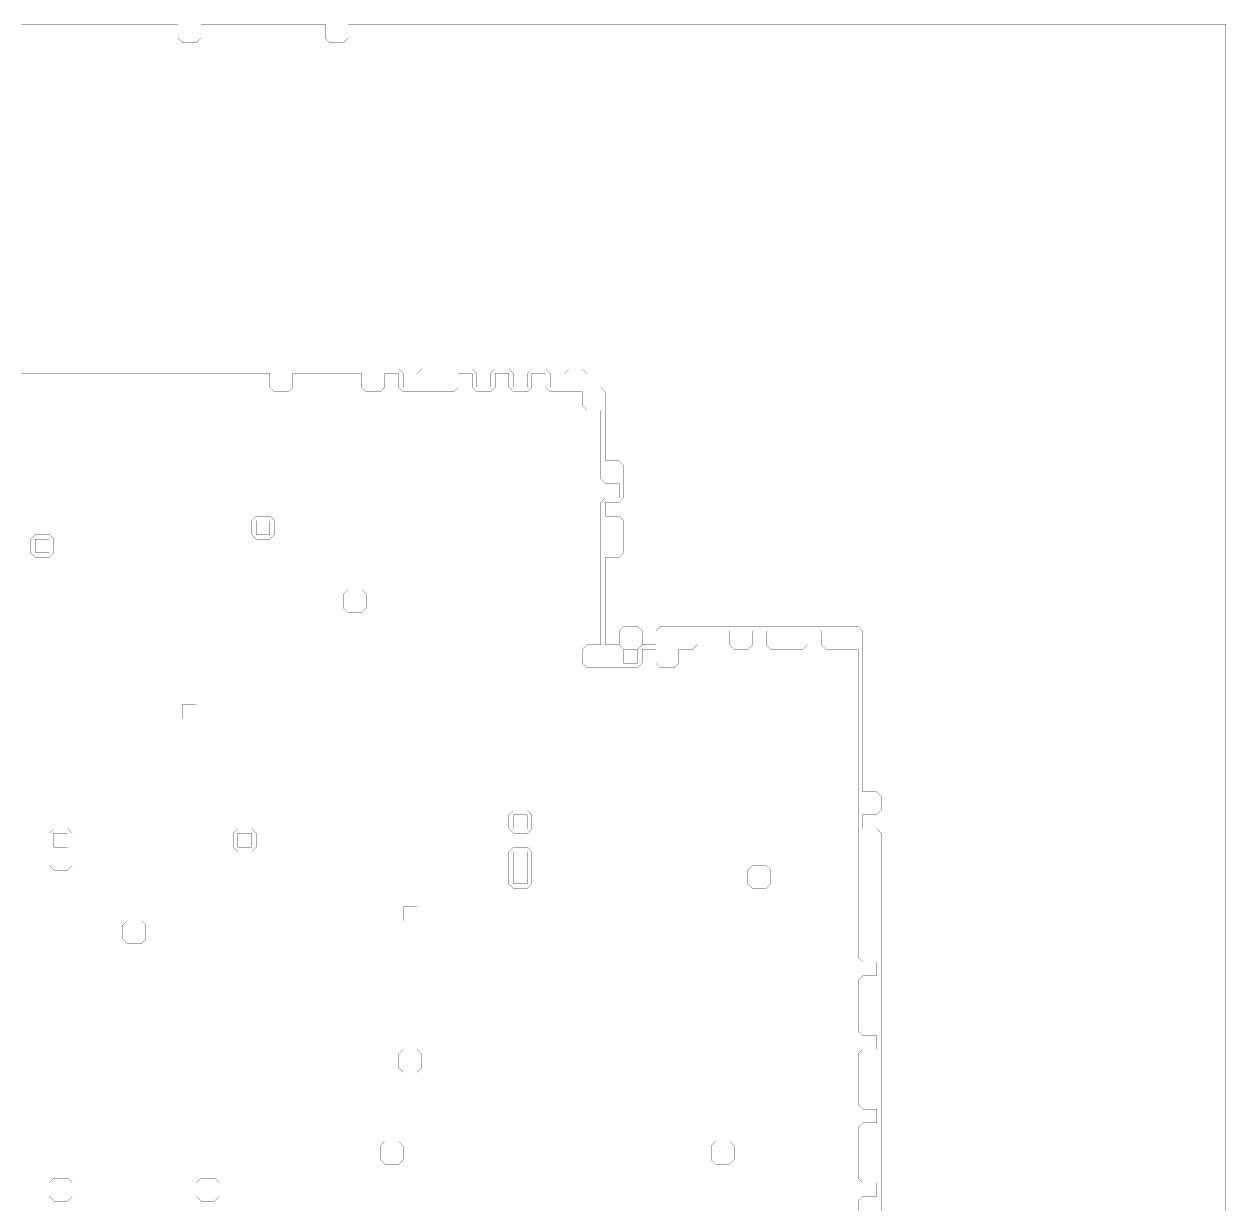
# Model space of a CAD drawing. Header units: metres. Extents: x 0 to 4990, y -4990 to 0.
# Drawn here: x 2437 to 4990, y -2515 to 0 of the extents above; entities that cross this region are included whole.
import ezdxf

# ---------------------------------------------------------------- set-up
doc = ezdxf.new("R2010")
doc.units = ezdxf.units.M
for name, color, linetype in [('conductor', 1, 'Continuous'), ('dielectric', 8, 'Continuous'), ('substrate', 5, 'Continuous')]:
    doc.layers.add(name, color=color, linetype=linetype)

msp = doc.modelspace()

# ---------------------------------------------------------------- linework, layer by layer
at = {"layer": 'conductor', "const_width": 0.5}
msp.add_lwpolyline([(4208.984375, -2519.53125), (4208.984375, -2509.765625), (4208.984375, -2500), (4218.75, -2490.234375), (4228.515625, -2490.234375), (4238.28125, -2490.234375), (4248.046875, -2490.234375), (4248.046875, -2480.46875), (4248.046875, -2470.703125), (4248.046875, -2460.9375), (4238.28125, -2460.9375), (4228.515625, -2460.9375), (4218.75, -2460.9375), (4208.984375, -2451.171875), (4208.984375, -2441.40625), (4208.984375, -2431.640625), (4208.984375, -2421.875), (4208.984375, -2412.109375), (4208.984375, -2402.34375), (4208.984375, -2392.578125), (4208.984375, -2382.8125), (4208.984375, -2373.046875), (4208.984375, -2363.28125), (4208.984375, -2353.515625), (4208.984375, -2343.75), (4218.75, -2333.984375), (4228.515625, -2333.984375), (4238.28125, -2333.984375), (4248.046875, -2333.984375), (4248.046875, -2324.21875), (4248.046875, -2314.453125), (4248.046875, -2304.6875), (4238.28125, -2304.6875), (4228.515625, -2304.6875), (4218.75, -2304.6875), (4208.984375, -2294.921875), (4208.984375, -2285.15625), (4208.984375, -2275.390625), (4208.984375, -2265.625), (4208.984375, -2255.859375), (4208.984375, -2246.09375), (4208.984375, -2236.328125), (4208.984375, -2226.5625), (4208.984375, -2216.796875), (4208.984375, -2207.03125), (4208.984375, -2197.265625), (4208.984375, -2187.5), (4218.75, -2177.734375), (4228.515625, -2177.734375), (4238.28125, -2177.734375), (4248.046875, -2177.734375), (4248.046875, -2167.96875), (4248.046875, -2158.203125), (4248.046875, -2148.4375), (4238.28125, -2148.4375), (4228.515625, -2148.4375), (4218.75, -2148.4375), (4208.984375, -2138.671875), (4208.984375, -2128.90625), (4208.984375, -2119.140625), (4208.984375, -2109.375), (4208.984375, -2099.609375), (4208.984375, -2089.84375), (4208.984375, -2080.078125), (4208.984375, -2070.3125), (4208.984375, -2060.546875), (4208.984375, -2050.78125), (4208.984375, -2041.015625), (4208.984375, -2031.25), (4218.75, -2021.484375), (4228.515625, -2021.484375), (4238.28125, -2021.484375), (4248.046875, -2021.484375), (4248.046875, -2011.71875), (4248.046875, -2001.953125), (4248.046875, -1992.1875), (4238.28125, -1992.1875), (4228.515625, -1992.1875), (4218.75, -1992.1875), (4208.984375, -1982.421875), (4208.984375, -1972.65625), (4208.984375, -1962.890625), (4208.984375, -1953.125), (4208.984375, -1943.359375), (4208.984375, -1933.59375), (4208.984375, -1923.828125), (4208.984375, -1914.0625), (4208.984375, -1904.296875), (4208.984375, -1894.53125), (4208.984375, -1884.765625), (4208.984375, -1875), (4208.984375, -1865.234375), (4208.984375, -1855.46875), (4208.984375, -1845.703125), (4208.984375, -1835.9375), (4208.984375, -1826.171875), (4208.984375, -1816.40625), (4208.984375, -1806.640625), (4208.984375, -1796.875), (4208.984375, -1787.109375), (4208.984375, -1777.34375), (4208.984375, -1767.578125), (4208.984375, -1757.8125), (4208.984375, -1748.046875), (4208.984375, -1738.28125), (4208.984375, -1728.515625), (4208.984375, -1718.75), (4208.984375, -1708.984375), (4208.984375, -1699.21875), (4208.984375, -1689.453125), (4208.984375, -1679.6875), (4208.984375, -1669.921875), (4208.984375, -1660.15625), (4208.984375, -1650.390625), (4208.984375, -1640.625), (4208.984375, -1630.859375), (4208.984375, -1621.09375), (4208.984375, -1611.328125), (4208.984375, -1601.5625), (4208.984375, -1591.796875), (4208.984375, -1582.03125), (4208.984375, -1572.265625), (4208.984375, -1562.5), (4208.984375, -1552.734375), (4208.984375, -1542.96875), (4208.984375, -1533.203125), (4208.984375, -1523.4375), (4208.984375, -1513.671875), (4208.984375, -1503.90625), (4208.984375, -1494.140625), (4208.984375, -1484.375), (4208.984375, -1474.609375), (4208.984375, -1464.84375), (4208.984375, -1455.078125), (4208.984375, -1445.3125), (4208.984375, -1435.546875), (4208.984375, -1425.78125), (4208.984375, -1416.015625), (4208.984375, -1406.25), (4208.984375, -1396.484375), (4208.984375, -1386.71875), (4208.984375, -1376.953125), (4208.984375, -1367.1875), (4208.984375, -1357.421875), (4208.984375, -1347.65625), (4208.984375, -1337.890625), (4208.984375, -1328.125), (4199.21875, -1328.125), (4189.453125, -1328.125), (4179.6875, -1328.125), (4169.921875, -1328.125), (4160.15625, -1328.125), (4150.390625, -1328.125), (4140.625, -1328.125), (4130.859375, -1318.359375), (4130.859375, -1308.59375), (4130.859375, -1298.828125), (4130.859375, -1289.0625), (4121.09375, -1289.0625), (4111.328125, -1289.0625), (4101.5625, -1289.0625), (4101.5625, -1298.828125), (4101.5625, -1308.59375), (4101.5625, -1318.359375), (4091.796875, -1328.125), (4082.03125, -1328.125), (4072.265625, -1328.125), (4062.5, -1328.125), (4052.734375, -1328.125), (4042.96875, -1328.125), (4033.203125, -1328.125), (4023.4375, -1328.125), (4013.671875, -1318.359375), (4013.671875, -1308.59375), (4013.671875, -1298.828125), (4013.671875, -1289.0625), (4003.90625, -1289.0625), (3994.140625, -1289.0625), (3984.375, -1289.0625), (3984.375, -1298.828125), (3984.375, -1308.59375), (3984.375, -1318.359375), (3974.609375, -1328.125), (3964.84375, -1328.125), (3955.078125, -1328.125), (3945.3125, -1328.125), (3935.546875, -1318.359375), (3935.546875, -1308.59375), (3935.546875, -1298.828125), (3935.546875, -1289.0625), (3925.78125, -1289.0625), (3916.015625, -1289.0625), (3906.25, -1289.0625), (3896.484375, -1289.0625), (3886.71875, -1289.0625), (3876.953125, -1289.0625), (3867.1875, -1289.0625), (3867.1875, -1298.828125), (3867.1875, -1308.59375), (3867.1875, -1318.359375), (3857.421875, -1328.125), (3847.65625, -1328.125), (3837.890625, -1328.125), (3828.125, -1328.125), (3828.125, -1337.890625), (3828.125, -1347.65625), (3828.125, -1357.421875), (3818.359375, -1367.1875), (3808.59375, -1367.1875), (3798.828125, -1367.1875), (3789.0625, -1367.1875), (3779.296875, -1357.421875), (3779.296875, -1347.65625), (3779.296875, -1337.890625), (3779.296875, -1328.125), (3769.53125, -1328.125), (3759.765625, -1328.125), (3750, -1328.125), (3750, -1337.890625), (3750, -1347.65625), (3750, -1357.421875), (3740.234375, -1367.1875), (3730.46875, -1367.1875), (3720.703125, -1367.1875), (3710.9375, -1367.1875), (3701.171875, -1367.1875), (3691.40625, -1367.1875), (3681.640625, -1367.1875), (3671.875, -1367.1875), (3662.109375, -1367.1875), (3652.34375, -1367.1875), (3642.578125, -1367.1875), (3632.8125, -1367.1875), (3623.046875, -1357.421875), (3623.046875, -1347.65625), (3623.046875, -1337.890625), (3623.046875, -1328.125), (3632.8125, -1318.359375), (3642.578125, -1318.359375), (3652.34375, -1318.359375), (3662.109375, -1318.359375), (3662.109375, -1308.59375), (3662.109375, -1298.828125), (3662.109375, -1289.0625), (3662.109375, -1279.296875), (3662.109375, -1269.53125), (3662.109375, -1259.765625), (3662.109375, -1250), (3662.109375, -1240.234375), (3662.109375, -1230.46875), (3662.109375, -1220.703125), (3662.109375, -1210.9375), (3662.109375, -1201.171875), (3662.109375, -1191.40625), (3662.109375, -1181.640625), (3662.109375, -1171.875), (3662.109375, -1162.109375), (3662.109375, -1152.34375), (3662.109375, -1142.578125), (3662.109375, -1132.8125), (3662.109375, -1123.046875), (3662.109375, -1113.28125), (3662.109375, -1103.515625), (3662.109375, -1093.75), (3662.109375, -1083.984375), (3662.109375, -1074.21875), (3662.109375, -1064.453125), (3662.109375, -1054.6875), (3662.109375, -1044.921875), (3662.109375, -1035.15625), (3662.109375, -1025.390625), (3662.109375, -1015.625), (3671.875, -1005.859375), (3681.640625, -1005.859375), (3691.40625, -1005.859375), (3701.171875, -1005.859375), (3701.171875, -996.09375), (3701.171875, -986.328125), (3701.171875, -976.5625), (3691.40625, -976.5625), (3681.640625, -976.5625), (3671.875, -976.5625), (3662.109375, -966.796875), (3662.109375, -957.03125), (3662.109375, -947.265625), (3662.109375, -937.5), (3662.109375, -927.734375), (3662.109375, -917.96875), (3662.109375, -908.203125), (3662.109375, -898.4375), (3662.109375, -888.671875), (3662.109375, -878.90625), (3662.109375, -869.140625), (3662.109375, -859.375), (3662.109375, -849.609375), (3662.109375, -839.84375), (3662.109375, -830.078125), (3662.109375, -820.3125), (3652.34375, -820.3125), (3642.578125, -820.3125), (3632.8125, -820.3125), (3623.046875, -810.546875), (3623.046875, -800.78125), (3623.046875, -791.015625), (3623.046875, -781.25), (3613.28125, -781.25), (3603.515625, -781.25), (3593.75, -781.25), (3583.984375, -781.25), (3574.21875, -781.25), (3564.453125, -781.25), (3554.6875, -781.25), (3544.921875, -771.484375), (3544.921875, -761.71875), (3544.921875, -751.953125), (3544.921875, -742.1875), (3535.15625, -742.1875), (3525.390625, -742.1875), (3515.625, -742.1875), (3515.625, -751.953125), (3515.625, -761.71875), (3515.625, -771.484375), (3505.859375, -781.25), (3496.09375, -781.25), (3486.328125, -781.25), (3476.5625, -781.25), (3466.796875, -771.484375), (3466.796875, -761.71875), (3466.796875, -751.953125), (3466.796875, -742.1875), (3457.03125, -742.1875), (3447.265625, -742.1875), (3437.5, -742.1875), (3437.5, -751.953125), (3437.5, -761.71875), (3437.5, -771.484375), (3427.734375, -781.25), (3417.96875, -781.25), (3408.203125, -781.25), (3398.4375, -781.25), (3388.671875, -771.484375), (3388.671875, -761.71875), (3388.671875, -751.953125), (3388.671875, -742.1875), (3378.90625, -742.1875), (3369.140625, -742.1875), (3359.375, -742.1875), (3359.375, -751.953125), (3359.375, -761.71875), (3359.375, -771.484375), (3349.609375, -781.25), (3339.84375, -781.25), (3330.078125, -781.25), (3320.3125, -781.25), (3310.546875, -781.25), (3300.78125, -781.25), (3291.015625, -781.25), (3281.25, -781.25), (3271.484375, -781.25), (3261.71875, -781.25), (3251.953125, -781.25), (3242.1875, -781.25), (3232.421875, -771.484375), (3232.421875, -761.71875), (3232.421875, -751.953125), (3232.421875, -742.1875), (3222.65625, -742.1875), (3212.890625, -742.1875), (3203.125, -742.1875), (3203.125, -751.953125), (3203.125, -761.71875), (3203.125, -771.484375), (3193.359375, -781.25), (3183.59375, -781.25), (3173.828125, -781.25), (3164.0625, -781.25), (3154.296875, -771.484375), (3154.296875, -761.71875), (3154.296875, -751.953125), (3154.296875, -742.1875), (3144.53125, -742.1875), (3134.765625, -742.1875), (3125, -742.1875), (3115.234375, -742.1875), (3105.46875, -742.1875), (3095.703125, -742.1875), (3085.9375, -742.1875), (3076.171875, -742.1875), (3066.40625, -742.1875), (3056.640625, -742.1875), (3046.875, -742.1875), (3037.109375, -742.1875), (3027.34375, -742.1875), (3017.578125, -742.1875), (3007.8125, -742.1875), (3007.8125, -751.953125), (3007.8125, -761.71875), (3007.8125, -771.484375), (2998.046875, -781.25), (2988.28125, -781.25), (2978.515625, -781.25), (2968.75, -781.25), (2958.984375, -771.484375), (2958.984375, -761.71875), (2958.984375, -751.953125), (2958.984375, -742.1875), (2949.21875, -742.1875), (2939.453125, -742.1875), (2929.6875, -742.1875), (2919.921875, -742.1875), (2910.15625, -742.1875), (2900.390625, -742.1875), (2890.625, -742.1875), (2880.859375, -742.1875), (2871.09375, -742.1875), (2861.328125, -742.1875), (2851.5625, -742.1875), (2841.796875, -742.1875), (2832.03125, -742.1875), (2822.265625, -742.1875), (2812.5, -742.1875), (2802.734375, -742.1875), (2792.96875, -742.1875), (2783.203125, -742.1875), (2773.4375, -742.1875), (2763.671875, -742.1875), (2753.90625, -742.1875), (2744.140625, -742.1875), (2734.375, -742.1875), (2724.609375, -742.1875), (2714.84375, -742.1875), (2705.078125, -742.1875), (2695.3125, -742.1875), (2685.546875, -742.1875), (2675.78125, -742.1875), (2666.015625, -742.1875), (2656.25, -742.1875), (2646.484375, -742.1875), (2636.71875, -742.1875), (2626.953125, -742.1875), (2617.1875, -742.1875), (2607.421875, -742.1875), (2597.65625, -742.1875), (2587.890625, -742.1875), (2578.125, -742.1875), (2568.359375, -742.1875), (2558.59375, -742.1875), (2548.828125, -742.1875), (2539.0625, -742.1875), (2529.296875, -742.1875), (2519.53125, -742.1875), (2509.765625, -742.1875), (2500, -742.1875), (2490.234375, -742.1875), (2480.46875, -742.1875), (2470.703125, -742.1875), (2460.9375, -742.1875), (2451.171875, -742.1875), (2441.40625, -742.1875), (2431.640625, -742.1875)], dxfattribs=at)
for points in [[(2919.921875, -1054.6875), (2929.6875, -1044.921875), (2939.453125, -1044.921875), (2949.21875, -1044.921875), (2958.984375, -1044.921875), (2968.75, -1054.6875), (2968.75, -1064.453125), (2968.75, -1074.21875), (2968.75, -1083.984375), (2958.984375, -1093.75), (2949.21875, -1093.75), (2939.453125, -1093.75), (2929.6875, -1093.75), (2919.921875, -1083.984375), (2919.921875, -1074.21875), (2919.921875, -1064.453125)], [(2451.171875, -1093.75), (2460.9375, -1083.984375), (2470.703125, -1083.984375), (2480.46875, -1083.984375), (2490.234375, -1083.984375), (2500, -1093.75), (2500, -1103.515625), (2500, -1113.28125), (2500, -1123.046875), (2490.234375, -1132.8125), (2480.46875, -1132.8125), (2470.703125, -1132.8125), (2460.9375, -1132.8125), (2451.171875, -1123.046875), (2451.171875, -1113.28125), (2451.171875, -1103.515625)], [(3115.234375, -1210.9375), (3125, -1201.171875), (3134.765625, -1201.171875), (3144.53125, -1201.171875), (3154.296875, -1201.171875), (3164.0625, -1210.9375), (3164.0625, -1220.703125), (3164.0625, -1230.46875), (3164.0625, -1240.234375), (3154.296875, -1250), (3144.53125, -1250), (3134.765625, -1250), (3125, -1250), (3115.234375, -1240.234375), (3115.234375, -1230.46875), (3115.234375, -1220.703125)], [(3466.796875, -1679.6875), (3476.5625, -1669.921875), (3486.328125, -1669.921875), (3496.09375, -1669.921875), (3505.859375, -1669.921875), (3515.625, -1679.6875), (3515.625, -1689.453125), (3515.625, -1699.21875), (3515.625, -1708.984375), (3505.859375, -1718.75), (3496.09375, -1718.75), (3486.328125, -1718.75), (3476.5625, -1718.75), (3466.796875, -1708.984375), (3466.796875, -1699.21875), (3466.796875, -1689.453125)], [(2490.234375, -1718.75), (2500, -1708.984375), (2509.765625, -1708.984375), (2519.53125, -1708.984375), (2529.296875, -1708.984375), (2539.0625, -1718.75), (2539.0625, -1728.515625), (2539.0625, -1738.28125), (2539.0625, -1748.046875), (2539.0625, -1757.8125), (2539.0625, -1767.578125), (2539.0625, -1777.34375), (2539.0625, -1787.109375), (2529.296875, -1796.875), (2519.53125, -1796.875), (2509.765625, -1796.875), (2500, -1796.875), (2490.234375, -1787.109375), (2490.234375, -1777.34375), (2490.234375, -1767.578125), (2490.234375, -1757.8125), (2490.234375, -1748.046875), (2490.234375, -1738.28125), (2490.234375, -1728.515625)], [(2880.859375, -1718.75), (2890.625, -1708.984375), (2900.390625, -1708.984375), (2910.15625, -1708.984375), (2919.921875, -1708.984375), (2929.6875, -1718.75), (2929.6875, -1728.515625), (2929.6875, -1738.28125), (2929.6875, -1748.046875), (2919.921875, -1757.8125), (2910.15625, -1757.8125), (2900.390625, -1757.8125), (2890.625, -1757.8125), (2880.859375, -1748.046875), (2880.859375, -1738.28125), (2880.859375, -1728.515625)], [(3466.796875, -1757.8125), (3476.5625, -1748.046875), (3486.328125, -1748.046875), (3496.09375, -1748.046875), (3505.859375, -1748.046875), (3515.625, -1757.8125), (3515.625, -1767.578125), (3515.625, -1777.34375), (3515.625, -1787.109375), (3515.625, -1796.875), (3515.625, -1806.640625), (3515.625, -1816.40625), (3515.625, -1826.171875), (3505.859375, -1835.9375), (3496.09375, -1835.9375), (3486.328125, -1835.9375), (3476.5625, -1835.9375), (3466.796875, -1826.171875), (3466.796875, -1816.40625), (3466.796875, -1806.640625), (3466.796875, -1796.875), (3466.796875, -1787.109375), (3466.796875, -1777.34375), (3466.796875, -1767.578125)], [(3974.609375, -1796.875), (3984.375, -1787.109375), (3994.140625, -1787.109375), (4003.90625, -1787.109375), (4013.671875, -1787.109375), (4023.4375, -1796.875), (4023.4375, -1806.640625), (4023.4375, -1816.40625), (4023.4375, -1826.171875), (4013.671875, -1835.9375), (4003.90625, -1835.9375), (3994.140625, -1835.9375), (3984.375, -1835.9375), (3974.609375, -1826.171875), (3974.609375, -1816.40625), (3974.609375, -1806.640625)], [(2646.484375, -1914.0625), (2656.25, -1904.296875), (2666.015625, -1904.296875), (2675.78125, -1904.296875), (2685.546875, -1904.296875), (2695.3125, -1914.0625), (2695.3125, -1923.828125), (2695.3125, -1933.59375), (2695.3125, -1943.359375), (2685.546875, -1953.125), (2675.78125, -1953.125), (2666.015625, -1953.125), (2656.25, -1953.125), (2646.484375, -1943.359375), (2646.484375, -1933.59375), (2646.484375, -1923.828125)], [(3232.421875, -2187.5), (3242.1875, -2177.734375), (3251.953125, -2177.734375), (3261.71875, -2177.734375), (3271.484375, -2177.734375), (3281.25, -2187.5), (3281.25, -2197.265625), (3281.25, -2207.03125), (3281.25, -2216.796875), (3271.484375, -2226.5625), (3261.71875, -2226.5625), (3251.953125, -2226.5625), (3242.1875, -2226.5625), (3232.421875, -2216.796875), (3232.421875, -2207.03125), (3232.421875, -2197.265625)], [(3193.359375, -2382.8125), (3203.125, -2373.046875), (3212.890625, -2373.046875), (3222.65625, -2373.046875), (3232.421875, -2373.046875), (3242.1875, -2382.8125), (3242.1875, -2392.578125), (3242.1875, -2402.34375), (3242.1875, -2412.109375), (3232.421875, -2421.875), (3222.65625, -2421.875), (3212.890625, -2421.875), (3203.125, -2421.875), (3193.359375, -2412.109375), (3193.359375, -2402.34375), (3193.359375, -2392.578125)], [(3896.484375, -2382.8125), (3906.25, -2373.046875), (3916.015625, -2373.046875), (3925.78125, -2373.046875), (3935.546875, -2373.046875), (3945.3125, -2382.8125), (3945.3125, -2392.578125), (3945.3125, -2402.34375), (3945.3125, -2412.109375), (3935.546875, -2421.875), (3925.78125, -2421.875), (3916.015625, -2421.875), (3906.25, -2421.875), (3896.484375, -2412.109375), (3896.484375, -2402.34375), (3896.484375, -2392.578125)], [(2490.234375, -2460.9375), (2500, -2451.171875), (2509.765625, -2451.171875), (2519.53125, -2451.171875), (2529.296875, -2451.171875), (2539.0625, -2460.9375), (2539.0625, -2470.703125), (2539.0625, -2480.46875), (2539.0625, -2490.234375), (2529.296875, -2500), (2519.53125, -2500), (2509.765625, -2500), (2500, -2500), (2490.234375, -2490.234375), (2490.234375, -2480.46875), (2490.234375, -2470.703125)], [(2802.734375, -2460.9375), (2812.5, -2451.171875), (2822.265625, -2451.171875), (2832.03125, -2451.171875), (2841.796875, -2451.171875), (2851.5625, -2460.9375), (2851.5625, -2470.703125), (2851.5625, -2480.46875), (2851.5625, -2490.234375), (2841.796875, -2500), (2832.03125, -2500), (2822.265625, -2500), (2812.5, -2500), (2802.734375, -2490.234375), (2802.734375, -2480.46875), (2802.734375, -2470.703125)]]:
    msp.add_lwpolyline(points, close=True, dxfattribs=at)
at = {"layer": 'dielectric', "const_width": 0.5}
msp.add_lwpolyline([(3710.9375, -1328.125), (3710.9375, -1337.890625), (3710.9375, -1347.65625), (3710.9375, -1357.421875), (3720.703125, -1357.421875), (3730.46875, -1357.421875), (3740.234375, -1357.421875), (3740.234375, -1347.65625), (3740.234375, -1337.890625), (3740.234375, -1328.125), (3730.46875, -1328.125), (3720.703125, -1328.125)], close=True, dxfattribs=at)
at = {"layer": 'substrate', "const_width": 0.5}
for points in [[(4990.234375, -2519.53125), (4990.234375, -2509.765625), (4990.234375, -2500), (4990.234375, -2490.234375), (4990.234375, -2480.46875), (4990.234375, -2470.703125), (4990.234375, -2460.9375), (4990.234375, -2451.171875), (4990.234375, -2441.40625), (4990.234375, -2431.640625), (4990.234375, -2421.875), (4990.234375, -2412.109375), (4990.234375, -2402.34375), (4990.234375, -2392.578125), (4990.234375, -2382.8125), (4990.234375, -2373.046875), (4990.234375, -2363.28125), (4990.234375, -2353.515625), (4990.234375, -2343.75), (4990.234375, -2333.984375), (4990.234375, -2324.21875), (4990.234375, -2314.453125), (4990.234375, -2304.6875), (4990.234375, -2294.921875), (4990.234375, -2285.15625), (4990.234375, -2275.390625), (4990.234375, -2265.625), (4990.234375, -2255.859375), (4990.234375, -2246.09375), (4990.234375, -2236.328125), (4990.234375, -2226.5625), (4990.234375, -2216.796875), (4990.234375, -2207.03125), (4990.234375, -2197.265625), (4990.234375, -2187.5), (4990.234375, -2177.734375), (4990.234375, -2167.96875), (4990.234375, -2158.203125), (4990.234375, -2148.4375), (4990.234375, -2138.671875), (4990.234375, -2128.90625), (4990.234375, -2119.140625), (4990.234375, -2109.375), (4990.234375, -2099.609375), (4990.234375, -2089.84375), (4990.234375, -2080.078125), (4990.234375, -2070.3125), (4990.234375, -2060.546875), (4990.234375, -2050.78125), (4990.234375, -2041.015625), (4990.234375, -2031.25), (4990.234375, -2021.484375), (4990.234375, -2011.71875), (4990.234375, -2001.953125), (4990.234375, -1992.1875), (4990.234375, -1982.421875), (4990.234375, -1972.65625), (4990.234375, -1962.890625), (4990.234375, -1953.125), (4990.234375, -1943.359375), (4990.234375, -1933.59375), (4990.234375, -1923.828125), (4990.234375, -1914.0625), (4990.234375, -1904.296875), (4990.234375, -1894.53125), (4990.234375, -1884.765625), (4990.234375, -1875), (4990.234375, -1865.234375), (4990.234375, -1855.46875), (4990.234375, -1845.703125), (4990.234375, -1835.9375), (4990.234375, -1826.171875), (4990.234375, -1816.40625), (4990.234375, -1806.640625), (4990.234375, -1796.875), (4990.234375, -1787.109375), (4990.234375, -1777.34375), (4990.234375, -1767.578125), (4990.234375, -1757.8125), (4990.234375, -1748.046875), (4990.234375, -1738.28125), (4990.234375, -1728.515625), (4990.234375, -1718.75), (4990.234375, -1708.984375), (4990.234375, -1699.21875), (4990.234375, -1689.453125), (4990.234375, -1679.6875), (4990.234375, -1669.921875), (4990.234375, -1660.15625), (4990.234375, -1650.390625), (4990.234375, -1640.625), (4990.234375, -1630.859375), (4990.234375, -1621.09375), (4990.234375, -1611.328125), (4990.234375, -1601.5625), (4990.234375, -1591.796875), (4990.234375, -1582.03125), (4990.234375, -1572.265625), (4990.234375, -1562.5), (4990.234375, -1552.734375), (4990.234375, -1542.96875), (4990.234375, -1533.203125), (4990.234375, -1523.4375), (4990.234375, -1513.671875), (4990.234375, -1503.90625), (4990.234375, -1494.140625), (4990.234375, -1484.375), (4990.234375, -1474.609375), (4990.234375, -1464.84375), (4990.234375, -1455.078125), (4990.234375, -1445.3125), (4990.234375, -1435.546875), (4990.234375, -1425.78125), (4990.234375, -1416.015625), (4990.234375, -1406.25), (4990.234375, -1396.484375), (4990.234375, -1386.71875), (4990.234375, -1376.953125), (4990.234375, -1367.1875), (4990.234375, -1357.421875), (4990.234375, -1347.65625), (4990.234375, -1337.890625), (4990.234375, -1328.125), (4990.234375, -1318.359375), (4990.234375, -1308.59375), (4990.234375, -1298.828125), (4990.234375, -1289.0625), (4990.234375, -1279.296875), (4990.234375, -1269.53125), (4990.234375, -1259.765625), (4990.234375, -1250), (4990.234375, -1240.234375), (4990.234375, -1230.46875), (4990.234375, -1220.703125), (4990.234375, -1210.9375), (4990.234375, -1201.171875), (4990.234375, -1191.40625), (4990.234375, -1181.640625), (4990.234375, -1171.875), (4990.234375, -1162.109375), (4990.234375, -1152.34375), (4990.234375, -1142.578125), (4990.234375, -1132.8125), (4990.234375, -1123.046875), (4990.234375, -1113.28125), (4990.234375, -1103.515625), (4990.234375, -1093.75), (4990.234375, -1083.984375), (4990.234375, -1074.21875), (4990.234375, -1064.453125), (4990.234375, -1054.6875), (4990.234375, -1044.921875), (4990.234375, -1035.15625), (4990.234375, -1025.390625), (4990.234375, -1015.625), (4990.234375, -1005.859375), (4990.234375, -996.09375), (4990.234375, -986.328125), (4990.234375, -976.5625), (4990.234375, -966.796875), (4990.234375, -957.03125), (4990.234375, -947.265625), (4990.234375, -937.5), (4990.234375, -927.734375), (4990.234375, -917.96875), (4990.234375, -908.203125), (4990.234375, -898.4375), (4990.234375, -888.671875), (4990.234375, -878.90625), (4990.234375, -869.140625), (4990.234375, -859.375), (4990.234375, -849.609375), (4990.234375, -839.84375), (4990.234375, -830.078125), (4990.234375, -820.3125), (4990.234375, -810.546875), (4990.234375, -800.78125), (4990.234375, -791.015625), (4990.234375, -781.25), (4990.234375, -771.484375), (4990.234375, -761.71875), (4990.234375, -751.953125), (4990.234375, -742.1875), (4990.234375, -732.421875), (4990.234375, -722.65625), (4990.234375, -712.890625), (4990.234375, -703.125), (4990.234375, -693.359375), (4990.234375, -683.59375), (4990.234375, -673.828125), (4990.234375, -664.0625), (4990.234375, -654.296875), (4990.234375, -644.53125), (4990.234375, -634.765625), (4990.234375, -625), (4990.234375, -615.234375), (4990.234375, -605.46875), (4990.234375, -595.703125), (4990.234375, -585.9375), (4990.234375, -576.171875), (4990.234375, -566.40625), (4990.234375, -556.640625), (4990.234375, -546.875), (4990.234375, -537.109375), (4990.234375, -527.34375), (4990.234375, -517.578125), (4990.234375, -507.8125), (4990.234375, -498.046875), (4990.234375, -488.28125), (4990.234375, -478.515625), (4990.234375, -468.75), (4990.234375, -458.984375), (4990.234375, -449.21875), (4990.234375, -439.453125), (4990.234375, -429.6875), (4990.234375, -419.921875), (4990.234375, -410.15625), (4990.234375, -400.390625), (4990.234375, -390.625), (4990.234375, -380.859375), (4990.234375, -371.09375), (4990.234375, -361.328125), (4990.234375, -351.5625), (4990.234375, -341.796875), (4990.234375, -332.03125), (4990.234375, -322.265625), (4990.234375, -312.5), (4990.234375, -302.734375), (4990.234375, -292.96875), (4990.234375, -283.203125), (4990.234375, -273.4375), (4990.234375, -263.671875), (4990.234375, -253.90625), (4990.234375, -244.140625), (4990.234375, -234.375), (4990.234375, -224.609375), (4990.234375, -214.84375), (4990.234375, -205.078125), (4990.234375, -195.3125), (4990.234375, -185.546875), (4990.234375, -175.78125), (4990.234375, -166.015625), (4990.234375, -156.25), (4990.234375, -146.484375), (4990.234375, -136.71875), (4990.234375, -126.953125), (4990.234375, -117.1875), (4990.234375, -107.421875), (4990.234375, -97.65625), (4990.234375, -87.890625), (4990.234375, -78.125), (4990.234375, -68.359375), (4990.234375, -58.59375), (4990.234375, -48.828125), (4990.234375, -39.0625), (4990.234375, -29.296875), (4990.234375, -19.53125), (4990.234375, -9.765625), (4990.234375, 0), (4980.46875, 0), (4970.703125, 0), (4960.9375, 0), (4951.171875, 0), (4941.40625, 0), (4931.640625, 0), (4921.875, 0), (4912.109375, 0), (4902.34375, 0), (4892.578125, 0), (4882.8125, 0), (4873.046875, 0), (4863.28125, 0), (4853.515625, 0), (4843.75, 0), (4833.984375, 0), (4824.21875, 0), (4814.453125, 0), (4804.6875, 0), (4794.921875, 0), (4785.15625, 0), (4775.390625, 0), (4765.625, 0), (4755.859375, 0), (4746.09375, 0), (4736.328125, 0), (4726.5625, 0), (4716.796875, 0), (4707.03125, 0), (4697.265625, 0), (4687.5, 0), (4677.734375, 0), (4667.96875, 0), (4658.203125, 0), (4648.4375, 0), (4638.671875, 0), (4628.90625, 0), (4619.140625, 0), (4609.375, 0), (4599.609375, 0), (4589.84375, 0), (4580.078125, 0), (4570.3125, 0), (4560.546875, 0), (4550.78125, 0), (4541.015625, 0), (4531.25, 0), (4521.484375, 0), (4511.71875, 0), (4501.953125, 0), (4492.1875, 0), (4482.421875, 0), (4472.65625, 0), (4462.890625, 0), (4453.125, 0), (4443.359375, 0), (4433.59375, 0), (4423.828125, 0), (4414.0625, 0), (4404.296875, 0), (4394.53125, 0), (4384.765625, 0), (4375, 0), (4365.234375, 0), (4355.46875, 0), (4345.703125, 0), (4335.9375, 0), (4326.171875, 0), (4316.40625, 0), (4306.640625, 0), (4296.875, 0), (4287.109375, 0), (4277.34375, 0), (4267.578125, 0), (4257.8125, 0), (4248.046875, 0), (4238.28125, 0), (4228.515625, 0), (4218.75, 0), (4208.984375, 0), (4199.21875, 0), (4189.453125, 0), (4179.6875, 0), (4169.921875, 0), (4160.15625, 0), (4150.390625, 0), (4140.625, 0), (4130.859375, 0), (4121.09375, 0), (4111.328125, 0), (4101.5625, 0), (4091.796875, 0), (4082.03125, 0), (4072.265625, 0), (4062.5, 0), (4052.734375, 0), (4042.96875, 0), (4033.203125, 0), (4023.4375, 0), (4013.671875, 0), (4003.90625, 0), (3994.140625, 0), (3984.375, 0), (3974.609375, 0), (3964.84375, 0), (3955.078125, 0), (3945.3125, 0), (3935.546875, 0), (3925.78125, 0), (3916.015625, 0), (3906.25, 0), (3896.484375, 0), (3886.71875, 0), (3876.953125, 0), (3867.1875, 0), (3857.421875, 0), (3847.65625, 0), (3837.890625, 0), (3828.125, 0), (3818.359375, 0), (3808.59375, 0), (3798.828125, 0), (3789.0625, 0), (3779.296875, 0), (3769.53125, 0), (3759.765625, 0), (3750, 0), (3740.234375, 0), (3730.46875, 0), (3720.703125, 0), (3710.9375, 0), (3701.171875, 0), (3691.40625, 0), (3681.640625, 0), (3671.875, 0), (3662.109375, 0), (3652.34375, 0), (3642.578125, 0), (3632.8125, 0), (3623.046875, 0), (3613.28125, 0), (3603.515625, 0), (3593.75, 0), (3583.984375, 0), (3574.21875, 0), (3564.453125, 0), (3554.6875, 0), (3544.921875, 0), (3535.15625, 0), (3525.390625, 0), (3515.625, 0), (3505.859375, 0), (3496.09375, 0), (3486.328125, 0), (3476.5625, 0), (3466.796875, 0), (3457.03125, 0), (3447.265625, 0), (3437.5, 0), (3427.734375, 0), (3417.96875, 0), (3408.203125, 0), (3398.4375, 0), (3388.671875, 0), (3378.90625, 0), (3369.140625, 0), (3359.375, 0), (3349.609375, 0), (3339.84375, 0), (3330.078125, 0), (3320.3125, 0), (3310.546875, 0), (3300.78125, 0), (3291.015625, 0), (3281.25, 0), (3271.484375, 0), (3261.71875, 0), (3251.953125, 0), (3242.1875, 0), (3232.421875, 0), (3222.65625, 0), (3212.890625, 0), (3203.125, 0), (3193.359375, 0), (3183.59375, 0), (3173.828125, 0), (3164.0625, 0), (3154.296875, 0), (3144.53125, 0), (3134.765625, 0), (3125, 0), (3125, -9.765625), (3125, -19.53125), (3125, -29.296875), (3115.234375, -39.0625), (3105.46875, -39.0625), (3095.703125, -39.0625), (3085.9375, -39.0625), (3076.171875, -29.296875), (3076.171875, -19.53125), (3076.171875, -9.765625), (3076.171875, 0), (3066.40625, 0), (3056.640625, 0), (3046.875, 0), (3037.109375, 0), (3027.34375, 0), (3017.578125, 0), (3007.8125, 0), (2998.046875, 0), (2988.28125, 0), (2978.515625, 0), (2968.75, 0), (2958.984375, 0), (2949.21875, 0), (2939.453125, 0), (2929.6875, 0), (2919.921875, 0), (2910.15625, 0), (2900.390625, 0), (2890.625, 0), (2880.859375, 0), (2871.09375, 0), (2861.328125, 0), (2851.5625, 0), (2841.796875, 0), (2832.03125, 0), (2822.265625, 0), (2812.5, 0), (2812.5, -9.765625), (2812.5, -19.53125), (2812.5, -29.296875), (2802.734375, -39.0625), (2792.96875, -39.0625), (2783.203125, -39.0625), (2773.4375, -39.0625), (2763.671875, -29.296875), (2763.671875, -19.53125), (2763.671875, -9.765625), (2763.671875, 0), (2753.90625, 0), (2744.140625, 0), (2734.375, 0), (2724.609375, 0), (2714.84375, 0), (2705.078125, 0), (2695.3125, 0), (2685.546875, 0), (2675.78125, 0), (2666.015625, 0), (2656.25, 0), (2646.484375, 0), (2636.71875, 0), (2626.953125, 0), (2617.1875, 0), (2607.421875, 0), (2597.65625, 0), (2587.890625, 0), (2578.125, 0), (2568.359375, 0), (2558.59375, 0), (2548.828125, 0), (2539.0625, 0), (2529.296875, 0), (2519.53125, 0), (2509.765625, 0), (2500, 0), (2490.234375, 0), (2480.46875, 0), (2470.703125, 0), (2460.9375, 0), (2451.171875, 0), (2441.40625, 0), (2431.640625, 0)], [(2431.640625, -732.421875), (2441.40625, -732.421875), (2451.171875, -732.421875), (2460.9375, -732.421875), (2470.703125, -732.421875), (2480.46875, -732.421875), (2490.234375, -732.421875), (2500, -732.421875), (2509.765625, -732.421875), (2519.53125, -732.421875), (2529.296875, -732.421875), (2539.0625, -732.421875), (2548.828125, -732.421875), (2558.59375, -732.421875), (2568.359375, -732.421875), (2578.125, -732.421875), (2587.890625, -732.421875), (2597.65625, -732.421875), (2607.421875, -732.421875), (2617.1875, -732.421875), (2626.953125, -732.421875), (2636.71875, -732.421875), (2646.484375, -732.421875), (2656.25, -732.421875), (2666.015625, -732.421875), (2675.78125, -732.421875), (2685.546875, -732.421875), (2695.3125, -732.421875), (2705.078125, -732.421875), (2714.84375, -732.421875), (2724.609375, -732.421875), (2734.375, -732.421875), (2744.140625, -732.421875), (2753.90625, -732.421875), (2763.671875, -732.421875), (2773.4375, -732.421875), (2783.203125, -732.421875), (2792.96875, -732.421875), (2802.734375, -732.421875), (2812.5, -732.421875), (2822.265625, -732.421875), (2832.03125, -732.421875), (2841.796875, -732.421875), (2851.5625, -732.421875), (2861.328125, -732.421875), (2871.09375, -732.421875), (2880.859375, -732.421875), (2890.625, -732.421875), (2900.390625, -732.421875), (2910.15625, -732.421875), (2919.921875, -732.421875), (2929.6875, -732.421875), (2939.453125, -732.421875), (2949.21875, -732.421875), (2958.984375, -732.421875), (2968.75, -732.421875), (2978.515625, -732.421875), (2988.28125, -732.421875), (2998.046875, -732.421875), (3007.8125, -732.421875), (3017.578125, -732.421875), (3027.34375, -732.421875), (3037.109375, -732.421875), (3046.875, -732.421875), (3056.640625, -732.421875), (3066.40625, -732.421875), (3076.171875, -732.421875), (3085.9375, -732.421875), (3095.703125, -732.421875), (3105.46875, -732.421875), (3115.234375, -732.421875), (3125, -732.421875), (3134.765625, -732.421875), (3144.53125, -732.421875), (3154.296875, -732.421875), (3164.0625, -732.421875), (3173.828125, -732.421875), (3183.59375, -732.421875), (3193.359375, -732.421875), (3203.125, -732.421875), (3212.890625, -732.421875), (3222.65625, -732.421875), (3232.421875, -732.421875), (3242.1875, -742.1875), (3242.1875, -751.953125), (3242.1875, -761.71875), (3242.1875, -771.484375), (3251.953125, -771.484375), (3261.71875, -771.484375), (3271.484375, -771.484375), (3271.484375, -761.71875), (3271.484375, -751.953125), (3271.484375, -742.1875), (3281.25, -732.421875), (3291.015625, -732.421875), (3300.78125, -732.421875), (3310.546875, -732.421875), (3320.3125, -732.421875), (3330.078125, -732.421875), (3339.84375, -732.421875), (3349.609375, -732.421875), (3359.375, -732.421875), (3369.140625, -732.421875), (3378.90625, -732.421875), (3388.671875, -732.421875), (3398.4375, -742.1875), (3398.4375, -751.953125), (3398.4375, -761.71875), (3398.4375, -771.484375), (3408.203125, -771.484375), (3417.96875, -771.484375), (3427.734375, -771.484375), (3427.734375, -761.71875), (3427.734375, -751.953125), (3427.734375, -742.1875), (3437.5, -732.421875), (3447.265625, -732.421875), (3457.03125, -732.421875), (3466.796875, -732.421875), (3476.5625, -742.1875), (3476.5625, -751.953125), (3476.5625, -761.71875), (3476.5625, -771.484375), (3486.328125, -771.484375), (3496.09375, -771.484375), (3505.859375, -771.484375), (3505.859375, -761.71875), (3505.859375, -751.953125), (3505.859375, -742.1875), (3515.625, -732.421875), (3525.390625, -732.421875), (3535.15625, -732.421875), (3544.921875, -732.421875), (3554.6875, -742.1875), (3554.6875, -751.953125), (3554.6875, -761.71875), (3554.6875, -771.484375), (3564.453125, -771.484375), (3574.21875, -771.484375), (3583.984375, -771.484375), (3583.984375, -761.71875), (3583.984375, -751.953125), (3583.984375, -742.1875), (3593.75, -732.421875), (3603.515625, -732.421875), (3613.28125, -732.421875), (3623.046875, -732.421875), (3632.8125, -742.1875), (3632.8125, -751.953125), (3632.8125, -761.71875), (3632.8125, -771.484375), (3642.578125, -771.484375), (3652.34375, -771.484375), (3662.109375, -771.484375), (3671.875, -781.25), (3671.875, -791.015625), (3671.875, -800.78125), (3671.875, -810.546875), (3671.875, -820.3125), (3671.875, -830.078125), (3671.875, -839.84375), (3671.875, -849.609375), (3671.875, -859.375), (3671.875, -869.140625), (3671.875, -878.90625), (3671.875, -888.671875), (3671.875, -898.4375), (3671.875, -908.203125), (3671.875, -917.96875), (3671.875, -927.734375), (3681.640625, -927.734375), (3691.40625, -927.734375), (3701.171875, -927.734375), (3710.9375, -937.5), (3710.9375, -947.265625), (3710.9375, -957.03125), (3710.9375, -966.796875), (3710.9375, -976.5625), (3710.9375, -986.328125), (3710.9375, -996.09375), (3710.9375, -1005.859375), (3701.171875, -1015.625), (3691.40625, -1015.625), (3681.640625, -1015.625), (3671.875, -1015.625), (3671.875, -1025.390625), (3671.875, -1035.15625), (3671.875, -1044.921875), (3681.640625, -1044.921875), (3691.40625, -1044.921875), (3701.171875, -1044.921875), (3710.9375, -1054.6875), (3710.9375, -1064.453125), (3710.9375, -1074.21875), (3710.9375, -1083.984375), (3710.9375, -1093.75), (3710.9375, -1103.515625), (3710.9375, -1113.28125), (3710.9375, -1123.046875), (3701.171875, -1132.8125), (3691.40625, -1132.8125), (3681.640625, -1132.8125), (3671.875, -1132.8125), (3671.875, -1142.578125), (3671.875, -1152.34375), (3671.875, -1162.109375), (3671.875, -1171.875), (3671.875, -1181.640625), (3671.875, -1191.40625), (3671.875, -1201.171875), (3671.875, -1210.9375), (3671.875, -1220.703125), (3671.875, -1230.46875), (3671.875, -1240.234375), (3671.875, -1250), (3671.875, -1259.765625), (3671.875, -1269.53125), (3671.875, -1279.296875), (3671.875, -1289.0625), (3671.875, -1298.828125), (3671.875, -1308.59375), (3671.875, -1318.359375), (3681.640625, -1318.359375), (3691.40625, -1318.359375), (3701.171875, -1318.359375), (3710.9375, -1328.125), (3710.9375, -1337.890625), (3710.9375, -1347.65625), (3710.9375, -1357.421875), (3720.703125, -1357.421875), (3730.46875, -1357.421875), (3740.234375, -1357.421875), (3740.234375, -1347.65625), (3740.234375, -1337.890625), (3740.234375, -1328.125), (3750, -1318.359375), (3759.765625, -1318.359375), (3769.53125, -1318.359375), (3779.296875, -1318.359375), (3779.296875, -1308.59375), (3779.296875, -1298.828125), (3779.296875, -1289.0625), (3789.0625, -1279.296875), (3798.828125, -1279.296875), (3808.59375, -1279.296875), (3818.359375, -1279.296875), (3828.125, -1279.296875), (3837.890625, -1279.296875), (3847.65625, -1279.296875), (3857.421875, -1279.296875), (3867.1875, -1279.296875), (3876.953125, -1279.296875), (3886.71875, -1279.296875), (3896.484375, -1279.296875), (3906.25, -1279.296875), (3916.015625, -1279.296875), (3925.78125, -1279.296875), (3935.546875, -1279.296875), (3945.3125, -1279.296875), (3955.078125, -1279.296875), (3964.84375, -1279.296875), (3974.609375, -1279.296875), (3984.375, -1279.296875), (3994.140625, -1279.296875), (4003.90625, -1279.296875), (4013.671875, -1279.296875), (4023.4375, -1279.296875), (4033.203125, -1279.296875), (4042.96875, -1279.296875), (4052.734375, -1279.296875), (4062.5, -1279.296875), (4072.265625, -1279.296875), (4082.03125, -1279.296875), (4091.796875, -1279.296875), (4101.5625, -1279.296875), (4111.328125, -1279.296875), (4121.09375, -1279.296875), (4130.859375, -1279.296875), (4140.625, -1279.296875), (4150.390625, -1279.296875), (4160.15625, -1279.296875), (4169.921875, -1279.296875), (4179.6875, -1279.296875), (4189.453125, -1279.296875), (4199.21875, -1279.296875), (4208.984375, -1279.296875), (4218.75, -1289.0625), (4218.75, -1298.828125), (4218.75, -1308.59375), (4218.75, -1318.359375), (4218.75, -1328.125), (4218.75, -1337.890625), (4218.75, -1347.65625), (4218.75, -1357.421875), (4218.75, -1367.1875), (4218.75, -1376.953125), (4218.75, -1386.71875), (4218.75, -1396.484375), (4218.75, -1406.25), (4218.75, -1416.015625), (4218.75, -1425.78125), (4218.75, -1435.546875), (4218.75, -1445.3125), (4218.75, -1455.078125), (4218.75, -1464.84375), (4218.75, -1474.609375), (4218.75, -1484.375), (4218.75, -1494.140625), (4218.75, -1503.90625), (4218.75, -1513.671875), (4218.75, -1523.4375), (4218.75, -1533.203125), (4218.75, -1542.96875), (4218.75, -1552.734375), (4218.75, -1562.5), (4218.75, -1572.265625), (4218.75, -1582.03125), (4218.75, -1591.796875), (4218.75, -1601.5625), (4218.75, -1611.328125), (4218.75, -1621.09375), (4218.75, -1630.859375), (4228.515625, -1630.859375), (4238.28125, -1630.859375), (4248.046875, -1630.859375), (4257.8125, -1640.625), (4257.8125, -1650.390625), (4257.8125, -1660.15625), (4257.8125, -1669.921875), (4248.046875, -1679.6875), (4238.28125, -1679.6875), (4228.515625, -1679.6875), (4218.75, -1679.6875), (4218.75, -1689.453125), (4218.75, -1699.21875), (4218.75, -1708.984375), (4228.515625, -1708.984375), (4238.28125, -1708.984375), (4248.046875, -1708.984375), (4257.8125, -1718.75), (4257.8125, -1728.515625), (4257.8125, -1738.28125), (4257.8125, -1748.046875), (4257.8125, -1757.8125), (4257.8125, -1767.578125), (4257.8125, -1777.34375), (4257.8125, -1787.109375), (4257.8125, -1796.875), (4257.8125, -1806.640625), (4257.8125, -1816.40625), (4257.8125, -1826.171875), (4257.8125, -1835.9375), (4257.8125, -1845.703125), (4257.8125, -1855.46875), (4257.8125, -1865.234375), (4257.8125, -1875), (4257.8125, -1884.765625), (4257.8125, -1894.53125), (4257.8125, -1904.296875), (4257.8125, -1914.0625), (4257.8125, -1923.828125), (4257.8125, -1933.59375), (4257.8125, -1943.359375), (4257.8125, -1953.125), (4257.8125, -1962.890625), (4257.8125, -1972.65625), (4257.8125, -1982.421875), (4257.8125, -1992.1875), (4257.8125, -2001.953125), (4257.8125, -2011.71875), (4257.8125, -2021.484375), (4257.8125, -2031.25), (4257.8125, -2041.015625), (4257.8125, -2050.78125), (4257.8125, -2060.546875), (4257.8125, -2070.3125), (4257.8125, -2080.078125), (4257.8125, -2089.84375), (4257.8125, -2099.609375), (4257.8125, -2109.375), (4257.8125, -2119.140625), (4257.8125, -2128.90625), (4257.8125, -2138.671875), (4257.8125, -2148.4375), (4257.8125, -2158.203125), (4257.8125, -2167.96875), (4257.8125, -2177.734375), (4257.8125, -2187.5), (4257.8125, -2197.265625), (4257.8125, -2207.03125), (4257.8125, -2216.796875), (4257.8125, -2226.5625), (4257.8125, -2236.328125), (4257.8125, -2246.09375), (4257.8125, -2255.859375), (4257.8125, -2265.625), (4257.8125, -2275.390625), (4257.8125, -2285.15625), (4257.8125, -2294.921875), (4257.8125, -2304.6875), (4257.8125, -2314.453125), (4257.8125, -2324.21875), (4257.8125, -2333.984375), (4257.8125, -2343.75), (4257.8125, -2353.515625), (4257.8125, -2363.28125), (4257.8125, -2373.046875), (4257.8125, -2382.8125), (4257.8125, -2392.578125), (4257.8125, -2402.34375), (4257.8125, -2412.109375), (4257.8125, -2421.875), (4257.8125, -2431.640625), (4257.8125, -2441.40625), (4257.8125, -2451.171875), (4257.8125, -2460.9375), (4257.8125, -2470.703125), (4257.8125, -2480.46875), (4257.8125, -2490.234375), (4257.8125, -2500), (4257.8125, -2509.765625), (4257.8125, -2519.53125)]]:
    msp.add_lwpolyline(points, dxfattribs=at)
for points in [[(2929.6875, -1054.6875), (2929.6875, -1064.453125), (2929.6875, -1074.21875), (2929.6875, -1083.984375), (2939.453125, -1083.984375), (2949.21875, -1083.984375), (2958.984375, -1083.984375), (2958.984375, -1074.21875), (2958.984375, -1064.453125), (2958.984375, -1054.6875), (2949.21875, -1054.6875), (2939.453125, -1054.6875)], [(2460.9375, -1093.75), (2460.9375, -1103.515625), (2460.9375, -1113.28125), (2460.9375, -1123.046875), (2470.703125, -1123.046875), (2480.46875, -1123.046875), (2490.234375, -1123.046875), (2490.234375, -1113.28125), (2490.234375, -1103.515625), (2490.234375, -1093.75), (2480.46875, -1093.75), (2470.703125, -1093.75)], [(3701.171875, -1289.0625), (3710.9375, -1279.296875), (3720.703125, -1279.296875), (3730.46875, -1279.296875), (3740.234375, -1279.296875), (3750, -1289.0625), (3750, -1298.828125), (3750, -1308.59375), (3750, -1318.359375), (3740.234375, -1328.125), (3730.46875, -1328.125), (3720.703125, -1328.125), (3710.9375, -1328.125), (3701.171875, -1318.359375), (3701.171875, -1308.59375), (3701.171875, -1298.828125)], [(2773.4375, -1445.3125), (2773.4375, -1455.078125), (2773.4375, -1464.84375), (2773.4375, -1474.609375), (2783.203125, -1474.609375), (2792.96875, -1474.609375), (2802.734375, -1474.609375), (2802.734375, -1464.84375), (2802.734375, -1455.078125), (2802.734375, -1445.3125), (2792.96875, -1445.3125), (2783.203125, -1445.3125)], [(3476.5625, -1679.6875), (3476.5625, -1689.453125), (3476.5625, -1699.21875), (3476.5625, -1708.984375), (3486.328125, -1708.984375), (3496.09375, -1708.984375), (3505.859375, -1708.984375), (3505.859375, -1699.21875), (3505.859375, -1689.453125), (3505.859375, -1679.6875), (3496.09375, -1679.6875), (3486.328125, -1679.6875)], [(2500, -1718.75), (2500, -1728.515625), (2500, -1738.28125), (2500, -1748.046875), (2509.765625, -1748.046875), (2519.53125, -1748.046875), (2529.296875, -1748.046875), (2529.296875, -1738.28125), (2529.296875, -1728.515625), (2529.296875, -1718.75), (2519.53125, -1718.75), (2509.765625, -1718.75)], [(2890.625, -1718.75), (2890.625, -1728.515625), (2890.625, -1738.28125), (2890.625, -1748.046875), (2900.390625, -1748.046875), (2910.15625, -1748.046875), (2919.921875, -1748.046875), (2919.921875, -1738.28125), (2919.921875, -1728.515625), (2919.921875, -1718.75), (2910.15625, -1718.75), (2900.390625, -1718.75)], [(3476.5625, -1757.8125), (3476.5625, -1767.578125), (3476.5625, -1777.34375), (3476.5625, -1787.109375), (3476.5625, -1796.875), (3476.5625, -1806.640625), (3476.5625, -1816.40625), (3476.5625, -1826.171875), (3486.328125, -1826.171875), (3496.09375, -1826.171875), (3505.859375, -1826.171875), (3505.859375, -1816.40625), (3505.859375, -1806.640625), (3505.859375, -1796.875), (3505.859375, -1787.109375), (3505.859375, -1777.34375), (3505.859375, -1767.578125), (3505.859375, -1757.8125), (3496.09375, -1757.8125), (3486.328125, -1757.8125)], [(3242.1875, -1875), (3242.1875, -1884.765625), (3242.1875, -1894.53125), (3242.1875, -1904.296875), (3251.953125, -1904.296875), (3261.71875, -1904.296875), (3271.484375, -1904.296875), (3271.484375, -1894.53125), (3271.484375, -1884.765625), (3271.484375, -1875), (3261.71875, -1875), (3251.953125, -1875)]]:
    msp.add_lwpolyline(points, close=True, dxfattribs=at)

doc.saveas('drawing.dxf')
